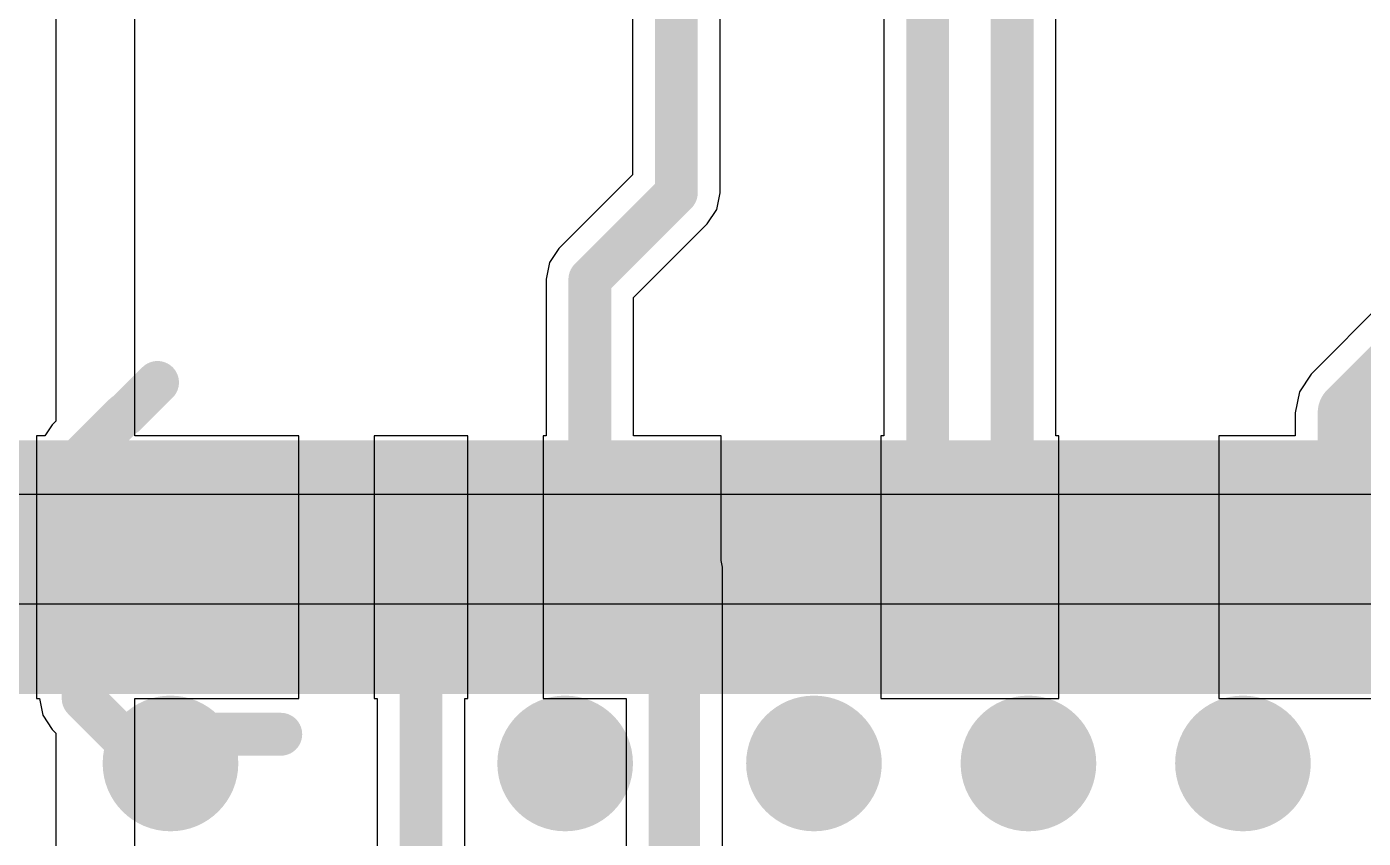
# Model space of a CAD drawing. Header units: millimetres. Extents: x -3 to 5381, y -54 to 5355.
# Drawn here: x 14.75 to 22.66, y -17.46 to -12.65 of the extents above; entities that cross this region are included whole.
import ezdxf

# ---------------------------------------------------------------- set-up
doc = ezdxf.new("R2010")
doc.units = ezdxf.units.MM
for name, color, linetype in [('BottomLayer', 5, 'Continuous'), ('BottomSolder', 6, 'Continuous'), ('TopLayer', 1, 'Continuous'), ('TopSolder', 216, 'Continuous'), ('ViaHoleLayer', 16, 'Continuous')]:
    doc.layers.add(name, color=color, linetype=linetype)

# ---------------------------------------------------------------- blocks, each defined once
blk = doc.blocks.new('FH12_30S_0_5SH_55__49')
at = {"layer": 'TopLayer'}
for points in [[(-4.4, 0.975), (-4.4, 2.275), (-4.1, 2.275), (-4.1, 0.975)], [(-3.9, 0.975), (-3.9, 2.275), (-3.6, 2.275), (-3.6, 0.975)], [(-3.4, 0.975), (-3.4, 2.275), (-3.1, 2.275), (-3.1, 0.975)], [(-2.9, 0.975), (-2.9, 2.275), (-2.6, 2.275), (-2.6, 0.975)], [(-2.4, 0.975), (-2.4, 2.275), (-2.1, 2.275), (-2.1, 0.975)], [(-1.9, 0.975), (-1.9, 2.275), (-1.6, 2.275), (-1.6, 0.975)], [(-1.4, 0.975), (-1.4, 2.275), (-1.1, 2.275), (-1.1, 0.975)], [(-0.9, 0.975), (-0.9, 2.275), (-0.6, 2.275), (-0.6, 0.975)], [(-0.4, 0.975), (-0.4, 2.275), (-0.1, 2.275), (-0.1, 0.975)], [(0.1, 0.975), (0.1, 2.275), (0.4, 2.275), (0.4, 0.975)], [(0.6, 0.975), (0.6, 2.275), (0.9, 2.275), (0.9, 0.975)], [(1.1, 0.975), (1.1, 2.275), (1.4, 2.275), (1.4, 0.975)], [(1.6, 0.975), (1.6, 2.275), (1.9, 2.275), (1.9, 0.975)], [(2.1, 0.975), (2.1, 2.275), (2.4, 2.275), (2.4, 0.975)], [(2.6, 0.975), (2.6, 2.275), (2.9, 2.275), (2.9, 0.975)], [(3.1, 0.975), (3.1, 2.275), (3.4, 2.275), (3.4, 0.975)]]:
    blk.add_hatch(color=1, dxfattribs=at).paths.add_polyline_path(points)
at = {"layer": 'TopSolder'}
for points in [[(-5.0016, 0.8734), (-5.0016, 2.3766), (-4.4984, 2.3766), (-4.4984, 0.8734)], [(-4.5016, 0.8734), (-4.5016, 2.3766), (-3.9984, 2.3766), (-3.9984, 0.8734)], [(-4.0016, 0.8734), (-4.0016, 2.3766), (-3.4984, 2.3766), (-3.4984, 0.8734)], [(-3.5016, 0.8734), (-3.5016, 2.3766), (-2.9984, 2.3766), (-2.9984, 0.8734)], [(-3.0016, 0.8734), (-3.0016, 2.3766), (-2.4984, 2.3766), (-2.4984, 0.8734)], [(-2.5016, 0.8734), (-2.5016, 2.3766), (-1.9984, 2.3766), (-1.9984, 0.8734)], [(-2.0016, 0.8734), (-2.0016, 2.3766), (-1.4984, 2.3766), (-1.4984, 0.8734)], [(-1.5016, 0.8734), (-1.5016, 2.3766), (-0.9984, 2.3766), (-0.9984, 0.8734)], [(-1.0016, 0.8734), (-1.0016, 2.3766), (-0.4984, 2.3766), (-0.4984, 0.8734)], [(-0.5016, 0.8734), (-0.5016, 2.3766), (0.0016, 2.3766), (0.0016, 0.8734)], [(-0.0016, 0.8734), (-0.0016, 2.3766), (0.5016, 2.3766), (0.5016, 0.8734)], [(0.4984, 0.8734), (0.4984, 2.3766), (1.0016, 2.3766), (1.0016, 0.8734)], [(0.9984, 0.8734), (0.9984, 2.3766), (1.5016, 2.3766), (1.5016, 0.8734)], [(1.4984, 0.8734), (1.4984, 2.3766), (2.0016, 2.3766), (2.0016, 0.8734)], [(1.9984, 0.8734), (1.9984, 2.3766), (2.5016, 2.3766), (2.5016, 0.8734)], [(2.4984, 0.8734), (2.4984, 2.3766), (3.0016, 2.3766), (3.0016, 0.8734)], [(2.9984, 0.8734), (2.9984, 2.3766), (3.5016, 2.3766), (3.5016, 0.8734)]]:
    blk.add_hatch(color=216, dxfattribs=at).paths.add_polyline_path(points)

msp = doc.modelspace()

# ---------------------------------------------------------------- hatches: boundary and pattern name
at = {"layer": 'BottomLayer'}
h = msp.add_hatch(color=5, dxfattribs=at)
edge = h.paths.add_edge_path()
edge.add_arc((15.5969, -17.0167), 0.3, 0, 360)
h = msp.add_hatch(color=5, dxfattribs=at)
edge = h.paths.add_edge_path()
edge.add_arc((17.9337, -17.0167), 0.3, 0, 360)
h = msp.add_hatch(color=5, dxfattribs=at)
edge = h.paths.add_edge_path()
edge.add_arc((19.4069, -17.0167), 0.3, 0, 360)
h = msp.add_hatch(color=5, dxfattribs=at)
edge = h.paths.add_edge_path()
edge.add_arc((20.6769, -17.0167), 0.3, 0, 360)
h = msp.add_hatch(color=5, dxfattribs=at)
edge = h.paths.add_edge_path()
edge.add_arc((21.9469, -17.0167), 0.3, 0, 360)
at = {"layer": 'BottomSolder'}
h = msp.add_hatch(color=6, dxfattribs=at)
edge = h.paths.add_edge_path()
edge.add_arc((15.5969, -17.0167), 0.4016, 0, 360)
h = msp.add_hatch(color=6, dxfattribs=at)
edge = h.paths.add_edge_path()
edge.add_arc((17.9337, -17.0167), 0.4016, 0, 360)
h = msp.add_hatch(color=6, dxfattribs=at)
edge = h.paths.add_edge_path()
edge.add_arc((19.4069, -17.0167), 0.4016, 0, 360)
h = msp.add_hatch(color=6, dxfattribs=at)
edge = h.paths.add_edge_path()
edge.add_arc((20.6769, -17.0167), 0.4016, 0, 360)
h = msp.add_hatch(color=6, dxfattribs=at)
edge = h.paths.add_edge_path()
edge.add_arc((21.9469, -17.0167), 0.4016, 0, 360)
at = {"layer": 'TopLayer'}
h = msp.add_hatch(color=1, dxfattribs=at)
edge = h.paths.add_edge_path()
edge.add_arc((15.5969, -17.0167), 0.3, 0, 360)
h = msp.add_hatch(color=1, dxfattribs=at)
edge = h.paths.add_edge_path()
edge.add_arc((17.9337, -17.0167), 0.3, 0, 360)
h = msp.add_hatch(color=1, dxfattribs=at)
edge = h.paths.add_edge_path()
edge.add_arc((19.4069, -17.0167), 0.3, 0, 360)
h = msp.add_hatch(color=1, dxfattribs=at)
edge = h.paths.add_edge_path()
edge.add_arc((20.6769, -17.0167), 0.3, 0, 360)
h = msp.add_hatch(color=1, dxfattribs=at)
edge = h.paths.add_edge_path()
edge.add_arc((21.9469, -17.0167), 0.3, 0, 360)
at = {"layer": 'TopSolder'}
h = msp.add_hatch(color=216, dxfattribs=at)
edge = h.paths.add_edge_path()
edge.add_arc((15.5969, -17.0167), 0.4016, 0, 360)
h = msp.add_hatch(color=216, dxfattribs=at)
edge = h.paths.add_edge_path()
edge.add_arc((17.9337, -17.0167), 0.4016, 0, 360)
h = msp.add_hatch(color=216, dxfattribs=at)
edge = h.paths.add_edge_path()
edge.add_arc((19.4069, -17.0167), 0.4016, 0, 360)
h = msp.add_hatch(color=216, dxfattribs=at)
edge = h.paths.add_edge_path()
edge.add_arc((20.6769, -17.0167), 0.4016, 0, 360)
h = msp.add_hatch(color=216, dxfattribs=at)
edge = h.paths.add_edge_path()
edge.add_arc((21.9469, -17.0167), 0.4016, 0, 360)
at = {"layer": 'ViaHoleLayer'}
h = msp.add_hatch(color=16, dxfattribs=at)
edge = h.paths.add_edge_path()
edge.add_arc((15.5969, -17.0167), 0.15, 0, 360)
h = msp.add_hatch(color=16, dxfattribs=at)
edge = h.paths.add_edge_path()
edge.add_arc((17.9337, -17.0167), 0.15, 0, 360)
h = msp.add_hatch(color=16, dxfattribs=at)
edge = h.paths.add_edge_path()
edge.add_arc((19.4069, -17.0167), 0.15, 0, 360)
h = msp.add_hatch(color=16, dxfattribs=at)
edge = h.paths.add_edge_path()
edge.add_arc((20.6769, -17.0167), 0.15, 0, 360)
h = msp.add_hatch(color=16, dxfattribs=at)
edge = h.paths.add_edge_path()
edge.add_arc((21.9469, -17.0167), 0.15, 0, 360)

# ---------------------------------------------------------------- linework, layer by layer
at = {"layer": 'BottomLayer'}
for p, q in [((23.4696, -15.4243), (7.9502, -15.4243)), ((8.0843, -16.0717), (23.3355, -16.0717))]:
    msp.add_line(p, q, dxfattribs=at)
at = {"layer": 'BottomLayer', "const_width": 0.381}
msp.add_lwpolyline([(7.9502, -15.748), (23.4696, -15.748)], dxfattribs=at)
at = {"layer": 'TopLayer'}
for p, q in [((14.9189, 2.7959), (14.9189, -14.9901)), ((15.3863, -15.0775), (15.3863, -4.1917)), ((18.8508, -13.6385), (18.8508, -6.0919)), ((18.3328, -6.2778), (18.3328, -13.5313)), ((20.8391, -15.0775), (20.8391, -11.5348)), ((19.8212, -12.034), (19.8212, -15.0775)), ((18.3328, -13.5313), (17.897, -13.9671)), ((18.8311, -13.7376), (18.8508, -13.6385)), ((18.7749, -13.8217), (18.8311, -13.7376)), ((18.3391, -14.2574), (18.7749, -13.8217)), ((17.897, -13.9671), (17.8409, -14.0511)), ((17.8409, -14.0511), (17.8212, -14.1502)), ((17.8212, -14.1502), (17.8212, -15.0775)), ((18.3391, -15.0775), (18.3391, -14.2574)), ((22.788, -14.2745), (22.3513, -14.7112)), ((22.3513, -14.7112), (22.2811, -14.8162)), ((22.2811, -14.8162), (22.2564, -14.9401)), ((22.2564, -14.9401), (22.2564, -15.0775)), ((14.897, -15.012), (14.8533, -15.0775)), ((14.9189, -14.9901), (14.897, -15.012)), ((14.8533, -15.0775), (14.8032, -15.0775)), ((14.8032, -15.0775), (14.8032, -16.6315)), ((16.3572, -15.0775), (15.3863, -15.0775)), ((16.3572, -16.6315), (16.3572, -15.0775)), ((17.3572, -15.0775), (16.8032, -15.0775)), ((16.8032, -15.0775), (16.8032, -16.6315)), ((17.3572, -16.6315), (17.3572, -15.0775)), ((17.8212, -15.0775), (17.8032, -15.0775)), ((17.8032, -15.0775), (17.8032, -16.6315)), ((18.8572, -15.0775), (18.3391, -15.0775)), ((18.8572, -15.8149), (18.8572, -15.0775)), ((19.8212, -15.0775), (19.8032, -15.0775)), ((19.8032, -15.0775), (19.8032, -16.6315)), ((20.8572, -15.0775), (20.8391, -15.0775)), ((20.8572, -16.6315), (20.8572, -15.0775)), ((22.2564, -15.0775), (21.8032, -15.0775)), ((21.8032, -15.0775), (21.8032, -16.6315)), ((18.865, -15.8545), (18.8572, -15.8149)), ((18.865, -17.6208), (18.865, -15.8545)), ((14.8032, -16.6315), (14.8212, -16.6315)), ((14.8212, -16.6315), (14.8212, -16.6325)), ((14.8212, -16.6325), (14.8409, -16.7316)), ((15.3863, -18.905), (15.3863, -16.6315)), ((15.3863, -16.6315), (16.3572, -16.6315)), ((16.8032, -16.6315), (16.8212, -16.6315)), ((16.8212, -16.6315), (16.8212, -17.636)), ((17.3391, -17.7432), (17.3391, -16.6315)), ((17.3391, -16.6315), (17.3572, -16.6315)), ((17.8032, -16.6315), (18.2953, -16.6315)), ((18.2953, -16.6315), (18.2953, -17.6049)), ((19.8032, -16.6315), (20.8572, -16.6315)), ((21.8032, -16.6315), (23.3572, -16.6315)), ((14.8409, -16.7316), (14.897, -16.8156)), ((14.897, -16.8156), (14.9189, -16.8375)), ((14.9189, -16.8375), (14.9189, -19.1262))]:
    msp.add_line(p, q, dxfattribs=at)
for points, const_width in [([(18.5918, -13.6385), (18.5918, -6.0919)], 0.254), ([(20.5802, -15.8545), (20.5802, -11.4275)], 0.254), ([(20.0802, -15.8545), (20.0802, -11.9268)], 0.254), ([(18.0802, -14.1502), (18.5918, -13.6385)], 0.254), ([(18.0802, -15.8545), (18.0802, -14.1502)], 0.254), ([(22.5802, -14.9401), (23.0169, -14.5034)], 0.381), ([(15.3306, -14.9505), (15.5201, -14.761)], 0.254), ([(22.5802, -15.8545), (22.5802, -14.9401)], 0.381), ([(15.0802, -15.1951), (15.3248, -14.9505)], 0.254), ([(15.0802, -16.6325), (15.0802, -15.8545)], 0.254), ([(17.0802, -17.7432), (17.0802, -15.8545)], 0.254), ([(18.5802, -17.936), (18.5802, -15.8545)], 0.3048), ([(22.0803, -15.8545), (22.5802, -15.8545)], 0.254), ([(22.5802, -15.8545), (23.0803, -15.8545)], 0.254), ([(15.0802, -16.6325), (15.2915, -16.8438)], 0.254), ([(15.2915, -16.8438), (16.2498, -16.8438)], 0.254)]:
    msp.add_lwpolyline(points, dxfattribs=dict(at, const_width=const_width))
for points, const_width in [([(18.5283, -13.6385, 1), (18.6553, -13.6385, 1)], 0.127), ([(18.5283, -13.6385, 1), (18.6553, -13.6385, 1)], 0.127), ([(18.0167, -14.1502, 1), (18.1437, -14.1502, 1)], 0.127), ([(18.0167, -14.1502, 1), (18.1437, -14.1502, 1)], 0.127), ([(15.4566, -14.761, 1), (15.5836, -14.761, 1)], 0.127), ([(22.4849, -14.9401, 1), (22.6754, -14.9401, 1)], 0.1905), ([(22.4849, -14.9401, 1), (22.6754, -14.9401, 1)], 0.1905), ([(15.2613, -14.9505, 1), (15.3883, -14.9505, 1)], 0.127), ([(15.2671, -14.9505, 1), (15.3941, -14.9505, 1)], 0.127), ([(15.0167, -15.1951, 1), (15.1437, -15.1951, 1)], 0.127), ([(22.4849, -15.8545, 1), (22.6754, -15.8545, 1)], 0.1905), ([(15.0167, -15.8545, 1), (15.1437, -15.8545, 1)], 0.127), ([(17.0167, -15.8545, 1), (17.1437, -15.8545, 1)], 0.127), ([(18.0167, -15.8545, 1), (18.1437, -15.8545, 1)], 0.127), ([(18.504, -15.8545, 1), (18.6564, -15.8545, 1)], 0.1524), ([(20.0167, -15.8545, 1), (20.1437, -15.8545, 1)], 0.127), ([(20.5167, -15.8545, 1), (20.6437, -15.8545, 1)], 0.127), ([(22.0168, -15.8545, 1), (22.1438, -15.8545, 1)], 0.127), ([(22.5167, -15.8545, 1), (22.6437, -15.8545, 1)], 0.127), ([(22.5167, -15.8545, 1), (22.6437, -15.8545, 1)], 0.127), ([(15.0167, -16.6325, 1), (15.1437, -16.6325, 1)], 0.127), ([(15.0167, -16.6325, 1), (15.1437, -16.6325, 1)], 0.127), ([(15.228, -16.8438, 1), (15.355, -16.8438, 1)], 0.127), ([(15.228, -16.8438, 1), (15.355, -16.8438, 1)], 0.127), ([(16.1863, -16.8438, 1), (16.3133, -16.8438, 1)], 0.127)]:
    msp.add_lwpolyline(points, format="xyb", close=True, dxfattribs=dict(at, const_width=const_width))

# ---------------------------------------------------------------- block references
msp.add_blockref('FH12_30S_0_5SH_55__49', (19.3302, -17.4795))

doc.saveas('drawing.dxf')
